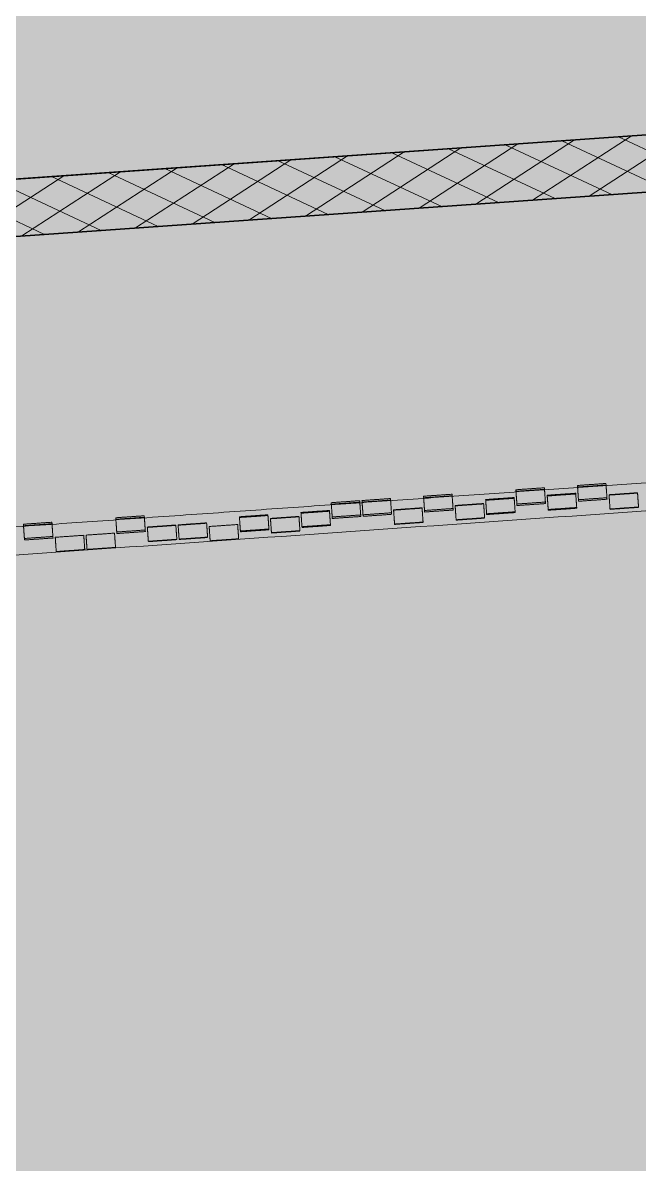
# Model space of a CAD drawing. Header units: millimetres. Extents: x 833941507 to 1669051331, y 817666127 to 1636299673.
# Drawn here: x 834524132 to 834525211, y 817993087 to 817995083 of the extents above; entities that cross this region are included whole.
import ezdxf

# ---------------------------------------------------------------- set-up
doc = ezdxf.new("R2010")
doc.units = ezdxf.units.MM
doc.header["$LTSCALE"] = 3
for name, color, linetype, lineweight in [('Hatch (LTC&CB)', 252, 'Continuous', 35), ('UAJ-22INWA', 6, 'Continuous', 35), ('UAJ-22INWA-a', 1, 'Continuous', 13), ('UAJ-22INWA-h', 251, 'Continuous', 9), ('UAJ-23FLOR-h', 251, 'Continuous', 9)]:
    doc.layers.add(name, color=color, linetype=linetype, lineweight=lineweight)
doc.layers.add('UAJ-22INWA-$', color=32, linetype='Continuous', plot=False)

# ---------------------------------------------------------------- blocks, each defined once
blk = doc.blocks.new('*U325')
at = {"layer": 'UAJ-22INWA-h'}
h = blk.add_hatch(dxfattribs=at)
h.set_pattern_fill('AFWERK', color=256, scale=50)
h.set_pattern_definition([(45, (-100.0000014946266, -2462.162769476041), (-50.00000133031198, 50.00000133031198), []), (135, (-100.0000014946266, -2462.162769476041), (-50.00000133031198, -50.00000133031198), [])])
h.paths.add_polyline_path([(2.530630638375442e-07, -2622.848727636644), (2.788677875287249e-07, 1160.685959206491), (99.99999837151914, 1160.68595890847), (99.99999882255158, -2622.84872757704)])
at = {"layer": 'UAJ-22INWA'}
for p, q in [((4.020746781081913e-07, -2622.848766644765), (1.298561754951185e-07, 1160.6859606833)), ((99.9999984460249, 1160.6859609302), (99.99999880765041, -2622.848727519169))]:
    blk.add_line(p, q, dxfattribs=at)
blk = doc.blocks.new('Finish Walls')
at = {"layer": 'UAJ-22INWA-a'}
for points, degree in [([(834525264.8332002, 817994281.6439), (834523943.04821, 817994189.2409924), (834521983.0388043, 817994052.2213037)], 2), ([(834525045.0882907, 817994269.988181), (834525020.1491562, 817994268.2447443), (834524995.2100217, 817994266.5013075)], 2), ([(834524995.2100217, 817994266.5013075), (834524996.0817401, 817994254.0317403), (834524996.9534585, 817994241.562173)], 2), ([(834525045.2763805, 817994267.2976351), (834525020.3372461, 817994265.5541983), (834524995.3981116, 817994263.8107616)], 2), ([(834525046.8317275, 817994245.0490465), (834525045.9600091, 817994257.5186138), (834525045.0882907, 817994269.988181)], 2), ([(834525152.8253516, 817994277.5198278), (834525127.8862171, 817994275.776391), (834525102.9470828, 817994274.0329543)], 2), ([(834525102.9470828, 817994274.0329543), (834525103.818801, 817994261.563387), (834525104.6905195, 817994249.0938199)], 2), ([(834525153.0134414, 817994274.8292818), (834525128.074307, 817994273.0858451), (834525103.1351725, 817994271.3424083)], 2), ([(834525154.5687884, 817994252.5806934), (834525153.69707, 817994265.0502607), (834525152.8253516, 817994277.5198278)], 2), ([(834524721.877108, 817994247.3932407), (834524696.9379735, 817994245.6498039), (834524671.998839, 817994243.9063672)], 2), ([(834524723.6205447, 817994222.4541062), (834524722.7488264, 817994234.9236734), (834524721.877108, 817994247.3932407)], 2), ([(834524775.7456384, 817994251.159064), (834524750.8065039, 817994249.4156274), (834524725.8673694, 817994247.6721905)], 2), ([(834524725.8673694, 817994247.6721905), (834524726.7390878, 817994235.2026234), (834524727.6108062, 817994222.7330561)], 2), ([(834524775.9337282, 817994248.468518), (834524750.9945937, 817994246.7250813), (834524726.0554593, 817994244.9816445)], 2), ([(834524777.4890752, 817994226.2199296), (834524776.6173568, 817994238.6894969), (834524775.7456384, 817994251.159064)], 2), ([(834524883.4826994, 817994258.6907109), (834524858.5435649, 817994256.9472741), (834524833.6044304, 817994255.2038374)], 2), ([(834524833.6044304, 817994255.2038374), (834524834.4761487, 817994242.7342701), (834524835.3478671, 817994230.2647029)], 2), ([(834524883.6707891, 817994256.0001649), (834524858.7316546, 817994254.2567282), (834524833.7925202, 817994252.5132914)], 2), ([(834524885.2261361, 817994233.7515764), (834524884.3544177, 817994246.2211436), (834524883.4826994, 817994258.6907109)], 2), ([(834524992.1506511, 817994252.9063535), (834524967.2115166, 817994251.1629167), (834524942.2723821, 817994249.41948)], 2), ([(834524942.2723821, 817994249.41948), (834524943.1441005, 817994236.9499127), (834524944.0158188, 817994224.4803455)], 2), ([(834524992.2446997, 817994251.5610272), (834524967.3055652, 817994249.8175904), (834524942.3664308, 817994248.0741537)], 2), ([(834524993.8940878, 817994227.967219), (834524993.0223695, 817994240.4367862), (834524992.1506511, 817994252.9063535)], 2), ([(834525099.887712, 817994260.4380002), (834525074.9485775, 817994258.6945635), (834525050.009443, 817994256.9511267)], 2), ([(834525050.009443, 817994256.9511267), (834525050.8811615, 817994244.4815595), (834525051.7528799, 817994232.0119922)], 2), ([(834525099.9817606, 817994259.0926739), (834525075.0426261, 817994257.3492372), (834525050.1034917, 817994255.6058004)], 2), ([(834525101.6311488, 817994235.4988657), (834525100.7594304, 817994247.968433), (834525099.887712, 817994260.4380002)], 2), ([(834525154.5687884, 817994252.5806934), (834525129.6296539, 817994250.8372566), (834525104.6905195, 817994249.0938199)], 2), ([(834525104.8786093, 817994246.4032738), (834525104.7819176, 817994247.7864081), (834525104.7099932, 817994248.8152561), (834525104.6905195, 817994249.0938199)], 3), ([(834525154.7568783, 817994249.8901473), (834525129.8177438, 817994248.1467106), (834525104.8786093, 817994246.4032738)], 2), ([(834525154.5687884, 817994252.5806934), (834525154.5882622, 817994252.3021296), (834525154.6601865, 817994251.2732816), (834525154.7568783, 817994249.8901473)], 3), ([(834525208.0902216, 817994261.3115983), (834525183.1510872, 817994259.5681615), (834525158.2119527, 817994257.8247248)], 2), ([(834525158.2119527, 817994257.8247248), (834525159.083671, 817994245.3551575), (834525159.9553894, 817994232.8855903)], 2), ([(834525208.1372464, 817994260.6389284), (834525183.1981119, 817994258.8954917), (834525158.2589774, 817994257.1520549)], 2), ([(834525209.8336583, 817994236.3724638), (834525208.9619399, 817994248.842031), (834525208.0902216, 817994261.3115983)], 2), ([(834524668.9394683, 817994230.311413), (834524644.0003338, 817994228.5679764), (834524619.0611993, 817994226.8245395)], 2), ([(834524619.0611993, 817994226.8245395), (834524619.9329177, 817994214.3549724), (834524620.8046361, 817994201.8854051)], 2), ([(834524669.0335169, 817994228.9660867), (834524644.0943824, 817994227.2226499), (834524619.1552479, 817994225.4792132)], 2), ([(834524670.6829051, 817994205.3722786), (834524669.8111867, 817994217.8418459), (834524668.9394683, 817994230.311413)], 2), ([(834524671.998839, 817994243.9063672), (834524672.8705574, 817994231.4367999), (834524673.7422757, 817994218.9672327)], 2), ([(834524722.0651977, 817994244.7026947), (834524697.1260632, 817994242.959258), (834524672.1869287, 817994241.2158211)], 2), ([(834524777.4890752, 817994226.2199296), (834524752.5499407, 817994224.4764929), (834524727.6108062, 817994222.7330561)], 2), ([(834524777.4890752, 817994226.2199296), (834524777.5085489, 817994225.941366), (834524777.5804733, 817994224.9125178), (834524777.6771649, 817994223.5293837)], 3), ([(834524831.0105084, 817994234.9508345), (834524806.0713739, 817994233.2073977), (834524781.1322395, 817994231.463961)], 2), ([(834524781.1322395, 817994231.463961), (834524782.0039577, 817994218.9943937), (834524782.8756762, 817994206.5248265)], 2), ([(834524831.0575331, 817994234.2781646), (834524806.1183987, 817994232.5347279), (834524781.1792642, 817994230.7912911)], 2), ([(834524832.7539451, 817994210.0117), (834524831.8822267, 817994222.4812672), (834524831.0105084, 817994234.9508345)], 2), ([(834524885.2261361, 817994233.7515764), (834524860.2870016, 817994232.0081396), (834524835.3478671, 817994230.2647029)], 2), ([(834524835.535957, 817994227.5741569), (834524835.4392653, 817994228.9572911), (834524835.3673409, 817994229.9861392), (834524835.3478671, 817994230.2647029)], 3), ([(834524885.4142259, 817994231.0610304), (834524860.4750915, 817994229.3175937), (834524835.535957, 817994227.5741569)], 2), ([(834524885.2261361, 817994233.7515764), (834524885.2456099, 817994233.4730127), (834524885.3175342, 817994232.4441646), (834524885.4142259, 817994231.0610304)], 3), ([(834524938.7475693, 817994242.4824812), (834524913.8084348, 817994240.7390445), (834524888.8693004, 817994238.9956077)], 2), ([(834524888.8693004, 817994238.9956077), (834524889.7410188, 817994226.5260406), (834524890.612737, 817994214.0564733)], 2), ([(834524938.794594, 817994241.8098115), (834524913.8554596, 817994240.0663747), (834524888.9163251, 817994238.322938)], 2), ([(834524940.491006, 817994217.5433468), (834524939.6192876, 817994230.0129141), (834524938.7475693, 817994242.4824812)], 2), ([(834524993.8940878, 817994227.967219), (834524968.9549533, 817994226.2237822), (834524944.0158188, 817994224.4803455)], 2), ([(834524993.9881364, 817994226.6218927), (834524969.0490019, 817994224.8784559), (834524944.1098676, 817994223.1350192)], 2), ([(834524993.8940878, 817994227.967219), (834524993.9038247, 817994227.8279375), (834524993.9397883, 817994227.3134924), (834524993.9881364, 817994226.6218927)], 3), ([(834525046.8317275, 817994245.0490465), (834525021.892593, 817994243.3056098), (834524996.9534585, 817994241.562173)], 2), ([(834524997.1415483, 817994238.8716271), (834524997.0448567, 817994240.2547613), (834524996.9729322, 817994241.2836094), (834524996.9534585, 817994241.562173)], 3), ([(834525047.0198172, 817994242.3585006), (834525022.0806828, 817994240.6150638), (834524997.1415483, 817994238.8716271)], 2), ([(834525046.8317275, 817994245.0490465), (834525046.8512012, 817994244.7704829), (834525046.9231256, 817994243.7416348), (834525047.0198172, 817994242.3585006)], 3), ([(834525101.6311488, 817994235.4988657), (834525076.6920143, 817994233.755429), (834525051.7528799, 817994232.0119922)], 2), ([(834525051.8469285, 817994230.6666659), (834525051.7985803, 817994231.3582658), (834525051.7626166, 817994231.8727107), (834525051.7528799, 817994232.0119922)], 3), ([(834525101.7251974, 817994234.1535394), (834525076.786063, 817994232.4101027), (834525051.8469285, 817994230.6666659)], 2), ([(834525101.6311488, 817994235.4988657), (834525101.6408856, 817994235.3595842), (834525101.6768492, 817994234.8451393), (834525101.7251974, 817994234.1535394)], 3), ([(834525209.8336583, 817994236.3724638), (834525184.8945239, 817994234.629027), (834525159.9553894, 817994232.8855903)], 2), ([(834525160.0024142, 817994232.2129204), (834525159.9782398, 817994232.5587244), (834525159.9602578, 817994232.8159496), (834525159.9553894, 817994232.8855903)], 3), ([(834525209.8806832, 817994235.6997939), (834525184.9415487, 817994233.9563572), (834525160.0024142, 817994232.2129204)], 2), ([(834525209.8336583, 817994236.3724638), (834525209.8385267, 817994236.3028231), (834525209.8565087, 817994236.0455979), (834525209.8806832, 817994235.6997939)], 3), ([(834524183.1918033, 817994209.7350067), (834524158.2526689, 817994207.9915699), (834524133.3135344, 817994206.2481332)], 2), ([(834524133.3135344, 817994206.2481332), (834524134.1852528, 817994193.7785659), (834524135.0569712, 817994181.3089987)], 2), ([(834524183.3798932, 817994207.0444607), (834524158.4407587, 817994205.301024), (834524133.5016242, 817994203.5575871)], 2), ([(834524184.93524, 817994184.7958722), (834524184.0635217, 817994197.2654395), (834524183.1918033, 817994209.7350067)], 2), ([(834524344.7973948, 817994221.0324769), (834524319.8582603, 817994219.2890401), (834524294.9191258, 817994217.5456034)], 2), ([(834524294.9191258, 817994217.5456034), (834524295.7908442, 817994205.0760361), (834524296.6625625, 817994192.6064689)], 2), ([(834524344.9854845, 817994218.3419309), (834524320.04635, 817994216.5984942), (834524295.1072155, 817994214.8550574)], 2), ([(834524346.5408314, 817994196.0933424), (834524345.669113, 817994208.5629096), (834524344.7973948, 817994221.0324769)], 2), ([(834524453.9307951, 817994208.5900707), (834524428.9916606, 817994206.8466339), (834524404.0525262, 817994205.1031972)], 2), ([(834524453.9778199, 817994207.9174008), (834524429.0386854, 817994206.1739641), (834524404.099551, 817994204.4305273)], 2), ([(834524455.6742319, 817994183.6509362), (834524454.8025135, 817994196.1205034), (834524453.9307951, 817994208.5900707)], 2), ([(834524508.2647752, 817994205.697832), (834524483.3256407, 817994203.9543953), (834524458.3865062, 817994202.2109585)], 2), ([(834524510.008212, 817994180.7586975), (834524509.1364936, 817994193.2282648), (834524508.2647752, 817994205.697832)], 2), ([(834524561.2024074, 817994222.7797663), (834524536.2632729, 817994221.0363295), (834524511.3241384, 817994219.2928927)], 2), ([(834524511.3241384, 817994219.2928927), (834524512.1958568, 817994206.8233255), (834524513.0675752, 817994194.3537583)], 2), ([(834524561.296456, 817994221.4344399), (834524536.3573215, 817994219.6910032), (834524511.418187, 817994217.9475664)], 2), ([(834524562.9458442, 817994197.8406318), (834524562.0741258, 817994210.310199), (834524561.2024074, 817994222.7797663)], 2), ([(834524615.5363865, 817994219.8875409), (834524590.597252, 817994218.1441041), (834524565.6581175, 817994216.4006674)], 2), ([(834524565.6581175, 817994216.4006674), (834524566.5298359, 817994203.9311001), (834524567.4015543, 817994191.461533)], 2), ([(834524615.5834113, 817994219.214871), (834524590.6442769, 817994217.4714344), (834524565.7051424, 817994215.7279975)], 2), ([(834524617.2798233, 817994194.9484065), (834524616.4081049, 817994207.4179736), (834524615.5363865, 817994219.8875409)], 2), ([(834524723.6205447, 817994222.4541062), (834524698.6814102, 817994220.7106694), (834524673.7422757, 817994218.9672327)], 2), ([(834524673.9303656, 817994216.2766867), (834524673.8336738, 817994217.6598209), (834524673.7617495, 817994218.688669), (834524673.7422757, 817994218.9672327)], 3), ([(834524723.8086345, 817994219.7635602), (834524698.8695, 817994218.0201235), (834524673.9303656, 817994216.2766867)], 2), ([(834524723.6205447, 817994222.4541062), (834524723.6400185, 817994222.1755425), (834524723.7119428, 817994221.1466944), (834524723.8086345, 817994219.7635602)], 3), ([(834524727.7988961, 817994220.04251), (834524727.7022043, 817994221.4256443), (834524727.63028, 817994222.4544923), (834524727.6108062, 817994222.7330561)], 3), ([(834524777.6771649, 817994223.5293837), (834524752.7380306, 817994221.7859468), (834524727.7988961, 817994220.04251)], 2), ([(834524832.7539451, 817994210.0117), (834524807.8148106, 817994208.2682632), (834524782.8756762, 817994206.5248265)], 2), ([(834524782.922701, 817994205.8521566), (834524782.8985265, 817994206.1979606), (834524782.8805445, 817994206.4551858), (834524782.8756762, 817994206.5248265)], 3), ([(834524832.8009698, 817994209.3390301), (834524807.8618355, 817994207.5955935), (834524782.922701, 817994205.8521566)], 2), ([(834524832.7539451, 817994210.0117), (834524832.7588135, 817994209.9420593), (834524832.7767955, 817994209.6848341), (834524832.8009698, 817994209.3390301)], 3), ([(834524940.491006, 817994217.5433468), (834524915.5518715, 817994215.7999101), (834524890.612737, 817994214.0564733)], 2), ([(834524890.6597619, 817994213.3838035), (834524890.6355876, 817994213.7296075), (834524890.6176056, 817994213.9868326), (834524890.612737, 817994214.0564733)], 3), ([(834524940.5380309, 817994216.870677), (834524915.5988964, 817994215.1272402), (834524890.6597619, 817994213.3838035)], 2), ([(834524940.491006, 817994217.5433468), (834524940.4958744, 817994217.4737061), (834524940.5138564, 817994217.216481), (834524940.5380309, 817994216.870677)], 3), ([(834524944.1098676, 817994223.1350192), (834524944.0615194, 817994223.8266189), (834524944.0255557, 817994224.341064), (834524944.0158188, 817994224.4803455)], 3), ([(834524238.9221228, 817994186.868715), (834524213.9829884, 817994185.1252782), (834524189.0438539, 817994183.3818415)], 2), ([(834524240.6655596, 817994161.9295806), (834524239.7938412, 817994174.3991477), (834524238.9221228, 817994186.868715)], 2), ([(834524292.7906533, 817994190.6345384), (834524267.8515189, 817994188.8911016), (834524242.9123844, 817994187.1476649)], 2), ([(834524242.9123844, 817994187.1476649), (834524243.7841028, 817994174.6780976), (834524244.6558212, 817994162.2085304)], 2), ([(834524294.53409, 817994165.6954039), (834524293.6623718, 817994178.1649711), (834524292.7906533, 817994190.6345384)], 2), ([(834524346.5408314, 817994196.0933424), (834524321.601697, 817994194.3499056), (834524296.6625625, 817994192.6064689)], 2), ([(834524296.8506523, 817994189.9159229), (834524296.7539606, 817994191.2990571), (834524296.6820363, 817994192.3279052), (834524296.6625625, 817994192.6064689)], 3), ([(834524346.7289213, 817994193.4027964), (834524321.7897868, 817994191.6593597), (834524296.8506523, 817994189.9159229)], 2), ([(834524346.5408314, 817994196.0933424), (834524346.5603052, 817994195.8147787), (834524346.6322296, 817994194.7859306), (834524346.7289213, 817994193.4027964)], 3), ([(834524400.0622647, 817994204.8242474), (834524375.1231302, 817994203.0808105), (834524350.1839957, 817994201.3373737)], 2), ([(834524350.1839957, 817994201.3373737), (834524351.0557141, 817994188.8678066), (834524351.9274324, 817994176.3982394)], 2), ([(834524400.1092894, 817994204.1515775), (834524375.1701549, 817994202.4081407), (834524350.2310205, 817994200.664704)], 2), ([(834524401.8057014, 817994179.8851129), (834524400.9339831, 817994192.3546801), (834524400.0622647, 817994204.8242474)], 2), ([(834524404.0525262, 817994205.1031972), (834524404.9242445, 817994192.6336299), (834524405.7959629, 817994180.1640627)], 2), ([(834524458.3865062, 817994202.2109585), (834524459.2582246, 817994189.7413913), (834524460.129943, 817994177.271824)], 2), ([(834524562.9458442, 817994197.8406318), (834524538.0067097, 817994196.097195), (834524513.0675752, 817994194.3537583)], 2), ([(834524513.1616238, 817994193.0084319), (834524513.1132756, 817994193.7000318), (834524513.077312, 817994194.2144767), (834524513.0675752, 817994194.3537583)], 3), ([(834524563.0398928, 817994196.4953054), (834524538.1007583, 817994194.7518687), (834524513.1616238, 817994193.0084319)], 2), ([(834524562.9458442, 817994197.8406318), (834524562.955581, 817994197.7013502), (834524562.9915446, 817994197.1869053), (834524563.0398928, 817994196.4953054)], 3), ([(834524617.2798233, 817994194.9484065), (834524592.3406888, 817994193.2049696), (834524567.4015543, 817994191.461533)], 2), ([(834524567.4485791, 817994190.7888631), (834524567.4244047, 817994191.134667), (834524567.4064227, 817994191.3918922), (834524567.4015543, 817994191.461533)], 3), ([(834524617.326848, 817994194.2757366), (834524592.3877136, 817994192.5322999), (834524567.4485791, 817994190.7888631)], 2), ([(834524617.2798233, 817994194.9484065), (834524617.2846917, 817994194.8787657), (834524617.3026737, 817994194.6215405), (834524617.326848, 817994194.2757366)], 3), ([(834524670.6829051, 817994205.3722786), (834524645.7437706, 817994203.6288419), (834524620.8046361, 817994201.8854051)], 2), ([(834524620.8986847, 817994200.5400788), (834524620.8503367, 817994201.2316786), (834524620.814373, 817994201.7461236), (834524620.8046361, 817994201.8854051)], 3), ([(834524670.7769537, 817994204.0269523), (834524645.8378192, 817994202.2835155), (834524620.8986847, 817994200.5400788)], 2), ([(834524670.6829051, 817994205.3722786), (834524670.6926419, 817994205.2329971), (834524670.7286055, 817994204.7185521), (834524670.7769537, 817994204.0269523)], 3), ([(834524184.93524, 817994184.7958722), (834524159.9961057, 817994183.0524355), (834524135.0569712, 817994181.3089987)], 2), ([(834524135.2450609, 817994178.6184527), (834524135.1483692, 817994180.0015869), (834524135.0764449, 817994181.030435), (834524135.0569712, 817994181.3089987)], 3), ([(834524185.1233299, 817994182.1053263), (834524160.1841954, 817994180.3618895), (834524135.2450609, 817994178.6184527)], 2), ([(834524184.93524, 817994184.7958722), (834524184.9547138, 817994184.5173086), (834524185.0266382, 817994183.4884604), (834524185.1233299, 817994182.1053263)], 3), ([(834524189.0438539, 817994183.3818415), (834524189.9155723, 817994170.9122742), (834524190.7872907, 817994158.4427071)], 2), ([(834524294.53409, 817994165.6954039), (834524269.5949557, 817994163.9519671), (834524244.6558212, 817994162.2085304)], 2), ([(834524401.8057014, 817994179.8851129), (834524376.8665669, 817994178.1416761), (834524351.9274324, 817994176.3982394)], 2), ([(834524351.9744573, 817994175.7255695), (834524351.9502829, 817994176.0713735), (834524351.9323009, 817994176.3285986), (834524351.9274324, 817994176.3982394)], 3), ([(834524401.8527262, 817994179.212443), (834524376.9135917, 817994177.4690063), (834524351.9744573, 817994175.7255695)], 2), ([(834524401.8057014, 817994179.8851129), (834524401.8105699, 817994179.8154721), (834524401.8285519, 817994179.558247), (834524401.8527262, 817994179.212443)], 3), ([(834524455.6742319, 817994183.6509362), (834524430.7350974, 817994181.9074994), (834524405.7959629, 817994180.1640627)], 2), ([(834524405.8429877, 817994179.4913929), (834524405.8188133, 817994179.8371968), (834524405.8008313, 817994180.094422), (834524405.7959629, 817994180.1640627)], 3), ([(834524455.7212566, 817994182.9782664), (834524430.7821221, 817994181.2348297), (834524405.8429877, 817994179.4913929)], 2), ([(834524455.6742319, 817994183.6509362), (834524455.6791003, 817994183.5812955), (834524455.6970823, 817994183.3240705), (834524455.7212566, 817994182.9782664)], 3), ([(834524510.008212, 817994180.7586975), (834524485.0690775, 817994179.0152608), (834524460.129943, 817994177.271824)], 2), ([(834524240.6655596, 817994161.9295806), (834524215.7264252, 817994160.1861438), (834524190.7872907, 817994158.4427071)], 2)]:
    blk.add_open_spline(points, degree=degree, dxfattribs=at)
at = {"layer": 'UAJ-22INWA-h'}
blk.add_open_spline([(834527634.4527162, 817994398.1788892), (834524537.0122145, 817994181.6440438), (834521439.5717129, 817993965.1091985)], degree=2, dxfattribs=at)
at = {"layer": 'UAJ-22INWA', "xscale": -0.9999999999999999, "rotation": 93.99890863372605}
blk.add_blockref('*U325', (834522681.3675705, 817994709.5212651), dxfattribs=at)
blk = doc.blocks.new('LRR-B01-WALL FINISH')
blk.add_blockref('Finish Walls', (0, 0))
blk = doc.blocks.new('GBP-LTC-LB01')
at = {"layer": 'UAJ-23FLOR-h'}
h = blk.add_hatch(dxfattribs=at)
h.set_pattern_fill('EARTH,_O', color=256, scale=180, angle=45.00000010501341)
h.set_pattern_definition([(48.99890852053534, (834576001.761157, 818046085.3420337), (-112.7268618952272, 1612.510668059984), [1143, -1143]), (48.99890852053534, (834575678.2791204, 818046366.5514973), (-112.7268618952272, 1612.510668059984), [1143, -1143]), (48.99890852053534, (834575354.7970834, 818046647.760961), (-112.7268618952272, 1612.510668059984), [1143, -1143]), (138.9989085205353, (834575340.7062259, 818046849.3247945), (-1612.510668059984, -112.7268618952272), [1143, -1143]), (138.9989085205353, (834575621.9156895, 818047172.8068315), (-1612.510668059984, -112.7268618952272), [1143, -1143]), (138.9989085205353, (834575903.1251531, 818047496.2888683), (-1612.510668059984, -112.7268618952272), [1143, -1143])])
h.paths.add_polyline_path([(834572173.0526648, 818200349.1682475), (834310583.7401848, 818182062.0839702), (834331502.2393942, 817882831.6918911), (834364939.6873164, 817885169.2259957), (834473095.7001734, 818011283.5998719), (834480533.7001572, 818020120.3998857), (834485095.050147, 818025709.5498941), (834491375.7001324, 818033618.9999057), (834497063.4001188, 818041012.999916), (834493145.8001142, 818043678.6999089), (834512788.5000582, 818074029.2499447), (834518712.4500408, 818083675.2499557), (834526231.3000174, 818096325.0999695), (834534646.0499907, 818111073.0499848), (834545955.9999523, 818131981.3000056), (834557204.5999117, 818154198.8000262), (834564039.9998856, 818168496.8000388), (834570941.1648417, 818183576.4266495), (834578367.7999997, 818200696.3)])
h.paths.add_polyline_path([(834382131.3063979, 817956469.9755309), (834418268.7298656, 817958996.0684958), (834422062.4129677, 817963855.9029621), (834428403.0430198, 817964299.3786768), (834467239.2037573, 818010695.5815835), (834466445.2064853, 818021738.794587), (834476097.7213831, 818035709.0329579), (834485267.1005058, 818048983.1978921), (834487014.8928652, 818051460.4309663), (834497268.3342452, 818067303.4232484), (834492893.3757939, 818129890.0851053), (834448056.5937514, 818126755.6608665), (834416896.5816393, 818105052.1136897), (834382061.3702741, 818080788.9948437), (834386167.4497714, 818022059.1642565), (834377588.3843737, 818021459.4669156)], flags=16)
edge = h.paths.add_edge_path(flags=16)
edge.add_line((834540292.2872467, 818142076.0699883), (834533466.3205868, 818141614.1342163))
edge.add_line((834533466.3205867, 818141614.1342163), (834523258.01233, 818143862.7104174))
edge.add_line((834523258.01233, 818143862.7104174), (834525896.867722, 818155838.9349334))
edge.add_arc((834558382.4304729, 818267025.4493066), 115835.0239163238, 237.2183980957774, 253.7131265722631, ccw=False)
edge.add_line((834495664.9154892, 818169638.2526121), (834498267.5884769, 818132356.9750829))
edge.add_line((834498267.5884771, 818132356.9750829), (834496346.4194225, 818130135.0090942))
edge.add_line((834496346.4194226, 818130135.0090942), (834492879.879452, 818129892.6713651))
edge.add_line((834492879.8794518, 818129892.6713651), (834494229.5832878, 818110587.6218635))
edge.add_line((834494229.5832882, 818110587.6218635), (834496326.133695, 818110708.3844534))
edge.add_line((834496326.1336946, 818110708.3844534), (834498420.2073777, 818080753.5549031))
edge.add_line((834498420.2073779, 818080753.5549031), (834498046.1188868, 818080727.4032354))
edge.add_line((834498046.118887, 818080727.4032354), (834498254.5151165, 818077746.3837949))
edge.add_line((834498254.5151162, 818077746.3837949), (834503061.0860548, 818078082.4001414))
edge.add_line((834503061.0860548, 818078082.4001414), (834504979.5219883, 818081212.101532))
edge.add_line((834504979.5219884, 818081212.101532), (834509429.0185915, 818088470.9260026))
edge.add_line((834509429.0185914, 818088470.9260026), (834515217.1570119, 818097913.5886871))
edge.add_line((834515217.157012, 818097913.5886871), (834526067.4346461, 818116415.5426326))
edge.add_line((834526067.4346461, 818116415.5426326), (834532489.1994565, 818127888.6839589))
edge.add_line((834532489.1994562, 818127888.6839589), (834534830.89787, 818132146.3035389))
edge.add_line((834534830.8978701, 818132146.3035389), (834540292.2872465, 818142076.0699883))
h = blk.add_hatch(dxfattribs=at)
h.set_pattern_fill('EARTH,_O', color=256, scale=180, angle=45.00000010501341)
h.set_pattern_definition([(45.00000010501341, (-1082349.699177861, 54794.90315568447), (-2.96267069188616e-06, 1616.446101792448), [1143, -1143]), (45.00000010501341, (-1082652.782822503, 55097.98679921505), (-2.96267069188616e-06, 1616.446101792448), [1143, -1143]), (45.00000010501341, (-1082955.866467144, 55401.07044274564), (-2.96267069188616e-06, 1616.446101792448), [1143, -1143]), (135.0000001050134, (-1082955.866467515, 55603.12620546969), (-1616.446101792448, -2.96267069188616e-06), [1143, -1143]), (135.0000001050134, (-1082652.782823984, 55906.20985011128), (-1616.446101792448, -2.96267069188616e-06), [1143, -1143]), (135.0000001050134, (-1082349.699180454, 56209.29349475286), (-1616.446101792448, -2.96267069188616e-06), [1143, -1143])])
h.paths.add_polyline_path([(834669469.2548146, 818015499.1701102), (834651080.8176275, 818014213.7929552), (834651091.333055, 818014066.030459), (834669479.7621983, 818015351.5226754)], flags=16)
edge = h.paths.add_edge_path()
edge.add_arc((834611763.613195, 818123015.0723449), 22001.28373588376, 94.00071865262937, 118.6886834190998)
edge.add_line((834601201.8916234, 818142315.5004095), (834593918.3367147, 818141228.3801512))
edge.add_arc((834611768.400262, 818123014.0298539), 25502.69251264854, 93.99715914630349, 134.4212748451599, ccw=False)
edge.add_line((834609990.6837641, 818148454.6872638), (834618164.3568528, 818149025.8389109))
edge.add_line((834618164.3568528, 818149025.8389109), (834618408.292444, 818145534.9100552))
edge.add_line((834618408.292444, 818145534.9100552), (834616365.4114578, 818145392.1596863))
edge.add_line((834616365.4114578, 818145392.1596863), (834616609.385029, 818141900.6873076))
edge.add_line((834616609.385029, 818141900.6873076), (834611621.5474902, 818141552.1522465))
edge.add_line((834611621.5474902, 818141552.1522465), (834611377.6128702, 818145043.0672039))
edge.add_line((834611377.6128702, 818145043.0672039), (834610228.6059371, 818144962.7428077))
h.paths.add_polyline_path([(834673232.9366938, 818197365.8783082), (834607546.4897544, 818192773.8917836), (834599172.4998745, 818174435.3001034), (834588349.0999149, 818152374.5000834), (834578621.5499489, 818133890.6500655), (834568418.2999822, 818115665.3000468), (834556456.700019, 818095618.300025), (834546606.4000474, 818080041.600007), (834532219.3000866, 818058623.7499806), (834523692.1501086, 818046595.7499651), (834515683.5001286, 818035708.4999502), (834508244.2001468, 818025929.8999366), (834500656.3001646, 818016266.0999228), (834489786.8001888, 818002934.0999027), (834483448.3002025, 817995421.2998908), (834478637.6002128, 817989841.6998823), (834458453.7502539, 817967379.2998452), (834441506.4997879, 817949096.357832), (834383075.7479855, 817886437.0757562), (834482026.687943, 817893354.5055006), (834551919.0356153, 817920008.6018127), (834634905.1297382, 817930637.1330649), (834634022.9972101, 817939309.3515325), (834633770.0685325, 817941795.8857912), (834633577.6912351, 817943687.0236263), (834508697.0405153, 817930983.6118022), (834507053.464672, 817930191.4384525), (834506409.4608335, 817939426.9553951), (834507656.9383341, 817945566.7269546), (834503417.0808368, 818006767.0327235), (834503064.3680854, 818011762.6720035), (834514052.9096247, 818025791.9353799), (834520784.6504849, 818034889.3491884), (834526318.8615147, 818042436.9444461), (834532381.6860782, 818050705.6283545), (834536345.7196504, 818056472.6778568), (834542258.4127678, 818065225.6191521), (834550405.86193, 818077286.9078631), (834561578.9964366, 818095001.9633045), (834574522.6610527, 818117080.0346472), (834587768.8781933, 818140310.2095475), (834609774.1305691, 818143594.9757913), (834610001.9653326, 818140335.8947712), (834634252.5395212, 818142031.4686226), (834636806.8958616, 818105492.469254), (834642791.4816118, 818105913.7478601), (834646278.5594581, 818056032.5832597), (834640293.170484, 818055614.1586573), (834643382.3380679, 818011424.9081372), (834641138.4146172, 818011267.9554363), (834645775.7848747, 817944927.8676329), (834639048.3570181, 817944243.5239328), (834640362.1165634, 817931328.1108725), (834651070.3910474, 817932706.91456), (834650587.6677916, 817936476.1291044), (834685105.7378002, 817940896.8578628), (834685588.4610578, 817937127.6433052), (834691373.7890701, 817937868.5701854)])
blk.add_blockref('LRR-B01-WALL FINISH', (0, 0))
blk = doc.blocks.new('*U1094')
at = {"layer": 'UAJ-22INWA'}
blk.add_line((500.0000003332009, 329.9053893123328), (500.0000009858397, -5894.825925811969), dxfattribs=at)
at = {"layer": 'UAJ-22INWA-$'}
blk.add_lwpolyline([(6.43113111209459e-07, -5894.825926167862), (3.779044845941826e-07, 329.9053893801429), (500.0000002586951, 329.9053893205382), (500.0000010007409, -5894.825925869839)], close=True, dxfattribs=at)
blk = doc.blocks.new('GBP-STR-B01-L2')
at = {"layer": 'UAJ-22INWA', "rotation": 273.9989085323642}
blk.add_blockref('*U1094', (834527203.0457076, 817995526.8415209), dxfattribs=at)

msp = doc.modelspace()

# ---------------------------------------------------------------- hatches: boundary and pattern name
at = {"layer": 'Hatch (LTC&CB)'}
h = msp.add_hatch(dxfattribs=at)
h.set_pattern_fill('ANSI38', color=256, scale=100)
h.set_pattern_definition([(318.9998376927443, (834479093.7342951, 818230174.1493032), (208.2994204990571, 239.6197016519238), []), (48.99983769274426, (834479093.7342951, 818230174.1493032), (176.9791393461904, 687.5388238029047), [793.75, -476.25])])
edge = h.paths.add_edge_path()
edge.add_line((834601196.1932279, 818142314.5248821), (834603754.2640262, 818142696.3710381))
edge.add_line((834603754.2640262, 818142696.3710381), (834603901.899728, 818141707.3292294))
edge.add_line((834603901.899728, 818141707.3292294), (834603810.4683098, 818141693.6886882))
edge.add_arc((834611763.2944388, 818123016.3620529), 20299.99935169609, 113.0643579575305, 141.3575808429331)
edge.add_line((834595907.8101043, 818135692.8596053), (834595395.44903, 818135656.8608108))
edge.add_line((834595395.44903, 818135656.8608108), (834583111.7173193, 818114341.0318873))
edge.add_line((834583111.7173193, 818114341.0318873), (834578121.5842528, 818106513.8910732))
edge.add_line((834578121.5842528, 818106513.8910732), (834575731.6542978, 818102809.499759))
edge.add_line((834575731.6542978, 818102809.499759), (834574387.4489166, 818100725.9814435))
edge.add_line((834574387.4489166, 818100725.9814435), (834573113.9765022, 818098752.0992287))
edge.add_line((834573113.9765022, 818098752.0992287), (834573145.2547638, 818098730.6477773))
edge.add_line((834573145.2547638, 818098730.6477773), (834569989.114683, 818093770.2015171))
edge.add_line((834569989.114683, 818093770.2015171), (834566534.9997851, 818088385.676982))
edge.add_line((834566534.9997851, 818088385.676982), (834566514.0877519, 818088398.2967066))
edge.add_line((834566514.0877519, 818088398.2967066), (834558743.6087797, 818076256.6317656))
edge.add_line((834558743.6087797, 818076256.6317656), (834557653.4005865, 818074495.7072132))
edge.add_line((834557653.4005865, 818074495.7072132), (834553498.9169745, 818068288.5571573))
edge.add_line((834553498.9169745, 818068288.5571573), (834548580.861871, 818060932.1282293))
edge.add_line((834548580.861871, 818060932.1282293), (834544328.2635252, 818054726.3367485))
edge.add_line((834544328.2635252, 818054726.3367485), (834544332.1488035, 818054704.6644962))
edge.add_line((834544332.1488035, 818054704.6644962), (834540324.5978602, 818048716.6949816))
edge.add_line((834540324.5978602, 818048716.6949816), (834541041.3244038, 818048232.540333))
edge.add_line((834541041.3244038, 818048232.540333), (834540089.7288045, 818046823.8296406))
edge.add_line((834540089.7288045, 818046823.8296406), (834539737.5511322, 818047061.7285419))
edge.add_line((834539737.5511322, 818047061.7285419), (834533115.7546033, 818038377.7374016))
edge.add_line((834533115.7546033, 818038377.7374016), (834515220.9619001, 818015146.6305978))
edge.add_arc((834538026.0069846, 818000636.2612507), 27029.99999804167, 147.5322628657497, 176.1870880981713)
edge.add_line((834511055.837681, 818002433.7226919), (834511444.9861017, 817996891.2334589))
edge.add_line((834511444.9861017, 817996891.2334589), (834511474.1084727, 817996474.6528435))
edge.add_line((834511474.1084727, 817996474.6528435), (834508641.2167096, 817996276.6106825))
edge.add_line((834508641.2167096, 817996276.6106825), (834508910.6816144, 817992422.053122))
edge.add_line((834508910.6816144, 817992422.053122), (834511353.3752296, 817992955.9577066))
edge.add_line((834511353.3752296, 817992955.9577066), (834513357.6638721, 817964213.0085849))
edge.add_line((834513357.6638721, 817964213.0085849), (834513308.9477361, 817964209.6026397))
edge.add_line((834513308.9477361, 817964209.6026397), (834513879.4049544, 817955918.7523347))
edge.add_line((834513879.4049544, 817955918.7523347), (834514876.6139696, 817955988.4575205))
edge.add_line((834514876.6139696, 817955988.4575205), (834515053.0661077, 817953464.409199))
edge.add_arc((834528221.0653924, 817954382.9922421), 13199.99999874826, 183.9904169536054, 259.8372334186261)
edge.add_line((834525891.9897077, 817941390.0939349), (834525974.5254321, 817940578.7091386))
edge.add_line((834525974.5254321, 817940578.7091386), (834555356.336757, 817943567.4939791))
edge.add_line((834555356.336757, 817943567.4939791), (834594711.6949315, 817947570.8029128))
edge.add_line((834594711.6949315, 817947570.8029128), (834594754.1988673, 817947152.9591447))
edge.add_line((834594754.1988673, 817947152.9591447), (834616096.9028597, 817949323.9834652))
edge.add_line((834616096.9028597, 817949323.9834652), (834631854.2065201, 817950926.8492302))
edge.add_line((834631854.2065201, 817950926.8492302), (834631836.7081357, 817951177.1563083))
edge.add_line((834631836.7081357, 817951177.1563083), (834639760.382062, 817951731.0818821))
edge.add_line((834639760.382062, 817951731.0818821), (834640506.9704407, 817944391.5874598))
edge.add_line((834640506.9704407, 817944391.5874598), (834508703.5709968, 817930984.2761916))
edge.add_line((834508703.5709968, 817930984.2761916), (834508663.5146245, 817930982.1632618))
edge.add_line((834508663.5146245, 817930982.1632618), (834507053.4646711, 817930191.4384522))
edge.add_line((834507053.4646711, 817930191.4384522), (834506409.4608326, 817939426.9553951))
edge.add_line((834506409.4608326, 817939426.9553951), (834507674.9508276, 817945699.3234407))
edge.add_line((834507674.9508276, 817945699.3234407), (834503067.5031257, 818011766.6800821))
edge.add_line((834503067.5031257, 818011766.6800821), (834515005.9420724, 818027008.3036696))
edge.add_line((834515005.9420724, 818027008.3036696), (834526318.8603592, 818042436.9452374))
edge.add_line((834526318.8603592, 818042436.9452374), (834533248.4343333, 818051887.545926))
edge.add_line((834533248.4343333, 818051887.545926), (834545204.9352987, 818069586.3738981))
edge.add_line((834545204.9352987, 818069586.3738981), (834551695.4067936, 818079200.6226892))
edge.add_line((834551695.4067936, 818079200.6226892), (834551700.6621838, 818079300.5666262))
edge.add_line((834551700.6621838, 818079300.5666262), (834554860.111537, 818084257.5104706))
edge.add_line((834554860.111537, 818084257.5104706), (834556162.9385583, 818086301.5433419))
edge.add_line((834556162.9385583, 818086301.5433419), (834561579.1108731, 818095002.152886))
edge.add_line((834561579.1108731, 818095002.152886), (834564610.1881032, 818100023.5882319))
edge.add_line((834564610.1881032, 818100023.5882319), (834566711.8413072, 818103505.2825594))
edge.add_line((834566711.8413072, 818103505.2825594), (834567220.9571147, 818104369.6755948))
edge.add_line((834567220.9571147, 818104369.6755948), (834571219.8492384, 818111331.3275263))
edge.add_line((834571219.8492384, 818111331.3275263), (834579233.5847297, 818125278.3035975))
edge.add_line((834579233.5847297, 818125278.3035975), (834584805.1873057, 818135090.7915635))
edge.add_line((834584805.1873057, 818135090.7915635), (834587768.4359322, 818140310.1481816))
edge.add_line((834587768.4359322, 818140310.1481816), (834593953.3663634, 818141233.3798261))
edge.add_arc((834611682.4142298, 818123278.8372545), 25232.61257183928, 93.84603158733529, 134.6379365759465, ccw=False)
edge.add_line((834609989.9237372, 818148454.6235011), (834618164.07139, 818149025.8201461))
edge.add_line((834618164.07139, 818149025.8201461), (834618408.0113981, 818145534.900405))
edge.add_line((834618408.0113981, 818145534.900405), (834616365.1302586, 818145392.1522276))
edge.add_line((834616365.1302586, 818145392.1522276), (834616609.1098313, 818141900.6663029))
edge.add_line((834616609.1098313, 818141900.6663029), (834611621.272795, 818141552.1240568))
edge.add_line((834611621.272795, 818141552.1240568), (834611377.3331451, 818145043.038663))
edge.add_arc((834611845.1982398, 818122938.1113777), 22109.8780646978, 91.21252121934131, 118.7925777614652)
h = msp.add_hatch(color=256, dxfattribs=at)
h.dxf.hatch_style = 1
edge = h.paths.add_edge_path()
edge.add_line((834513358.8255653, 817964213.0958437), (834514805.289499, 817964314.2087176))
edge.add_line((834514805.289499, 817964314.2087176), (834514905.3200586, 817962883.3180938))
edge.add_line((834514905.3200586, 817962883.3180938), (834522015.978077, 817959924.652822))
edge.add_line((834522015.978077, 817959924.652822), (834527599.8251551, 817958234.8488646))
edge.add_line((834527599.8251551, 817958234.8488646), (834531627.4143353, 817957331.9568794))
edge.add_line((834531627.4143353, 817957331.9568794), (834538597.7298516, 817957185.7983224))
edge.add_line((834538597.7298516, 817957185.7983224), (834550283.8357514, 817958000.7096148))
edge.add_line((834550283.8357514, 817958000.7096148), (834576164.2493855, 817960699.3094033))
edge.add_arc((834571429.6622454, 818001700.8842118), 41274.02878520934, 276.5869590863181, 289.1047787767843)
edge.add_line((834584938.5161443, 817962700.1621864), (834585387.4425285, 817962731.4429674))
edge.add_line((834585387.4425285, 817962731.4429674), (834585119.4098338, 817966565.5387688))
edge.add_line((834585119.4098338, 817966565.5387688), (834584671.7451953, 817966534.2435784))
edge.add_line((834584671.7451953, 817966534.2435784), (834582845.2183245, 817993361.8909639))
edge.add_line((834582845.2183245, 817993361.8909639), (834584586.6638896, 817993483.6330193))
edge.add_line((834584586.6638896, 817993483.6330193), (834584565.213575, 817993788.1730142))
edge.add_line((834584565.213575, 817993788.1730142), (834583546.5970082, 817993716.9697903))
edge.add_line((834583546.5970082, 817993716.9697903), (834579511.6160775, 818051438.2750045))
edge.add_line((834579511.6160775, 818051438.2750045), (834571357.0710046, 818050868.2097193))
edge.add_line((834571357.0710046, 818050868.2097193), (834571728.4182211, 818045556.2424893))
edge.add_line((834571728.4182211, 818045556.2424893), (834551420.9984901, 818044136.5981159))
edge.add_line((834551420.9984901, 818044136.5981159), (834550915.3577757, 818053251.1485702))
edge.add_line((834550915.3577757, 818053251.1485702), (834550067.4300342, 818053191.871879))
edge.add_line((834550067.4300342, 818053191.871879), (834547980.3444077, 818050328.438814))
edge.add_line((834547980.3444077, 818050328.438814), (834547993.7177736, 818050137.13641))
edge.add_line((834547993.7177736, 818050137.13641), (834537098.7629538, 818035335.0755486))
edge.add_line((834537098.7629538, 818035335.0755486), (834533115.7546033, 818038377.7374016))
edge.add_line((834533115.7546033, 818038377.7374016), (834521762.7749052, 818023639.2440152))
edge.add_line((834521762.7749052, 818023639.2440152), (834515226.3537949, 818015153.6303818))
edge.add_arc((834538313.0684212, 818000540.4627358), 27322.90359548846, 147.6674701204294, 176.0266741615715)
edge.add_line((834511055.837681, 818002433.7226919), (834511474.1084727, 817996474.6528435))
edge.add_line((834511474.1084727, 817996474.6528435), (834508641.2167096, 817996276.6106824))
edge.add_line((834508641.2167096, 817996276.6106824), (834508910.6816144, 817992422.053122))
edge.add_line((834508910.6816144, 817992422.053122), (834511349.4456573, 817992955.0988119))
edge.add_line((834511349.4456573, 817992955.0988119), (834511354.850605, 817992876.5974088))
edge.add_line((834511354.850605, 817992876.5974088), (834513358.6562476, 817964213.0840075))
edge.add_line((834513358.6562476, 817964213.0840075), (834513358.8255653, 817964213.0958437))

# ---------------------------------------------------------------- block references
for name in ['GBP-LTC-LB01', 'GBP-STR-B01-L2']:
    msp.add_blockref(name, (0, 0))

doc.saveas('drawing.dxf')
